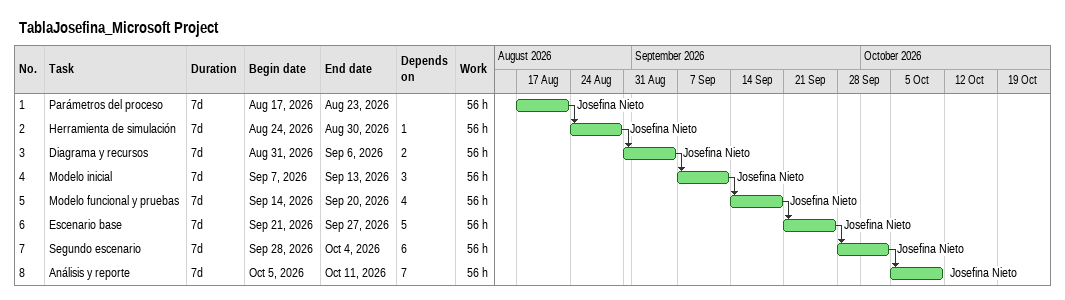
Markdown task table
TablaJosefina_Microsoft Project

| ID | Task | Duration | Start | Finish | Predecessors | Resources | Work (h) |
|---|---|---|---|---|---|---|---|
| 1 | Parámetros del proceso | 7d | 2026-08-17 | 2026-08-23 |  | Josefina Nieto | 56 |
| 2 | Herramienta de simulación | 7d | 2026-08-24 | 2026-08-30 | 1 | Josefina Nieto | 56 |
| 3 | Diagrama y recursos | 7d | 2026-08-31 | 2026-09-06 | 2 | Josefina Nieto | 56 |
| 4 | Modelo inicial | 7d | 2026-09-07 | 2026-09-13 | 3 | Josefina Nieto | 56 |
| 5 | Modelo funcional y pruebas | 7d | 2026-09-14 | 2026-09-20 | 4 | Josefina Nieto | 56 |
| 6 | Escenario base | 7d | 2026-09-21 | 2026-09-27 | 5 | Josefina Nieto | 56 |
| 7 | Segundo escenario | 7d | 2026-09-28 | 2026-10-04 | 6 | Josefina Nieto | 56 |
| 8 | Análisis y reporte | 7d | 2026-10-05 | 2026-10-11 | 7 | Josefina Nieto | 56 |
